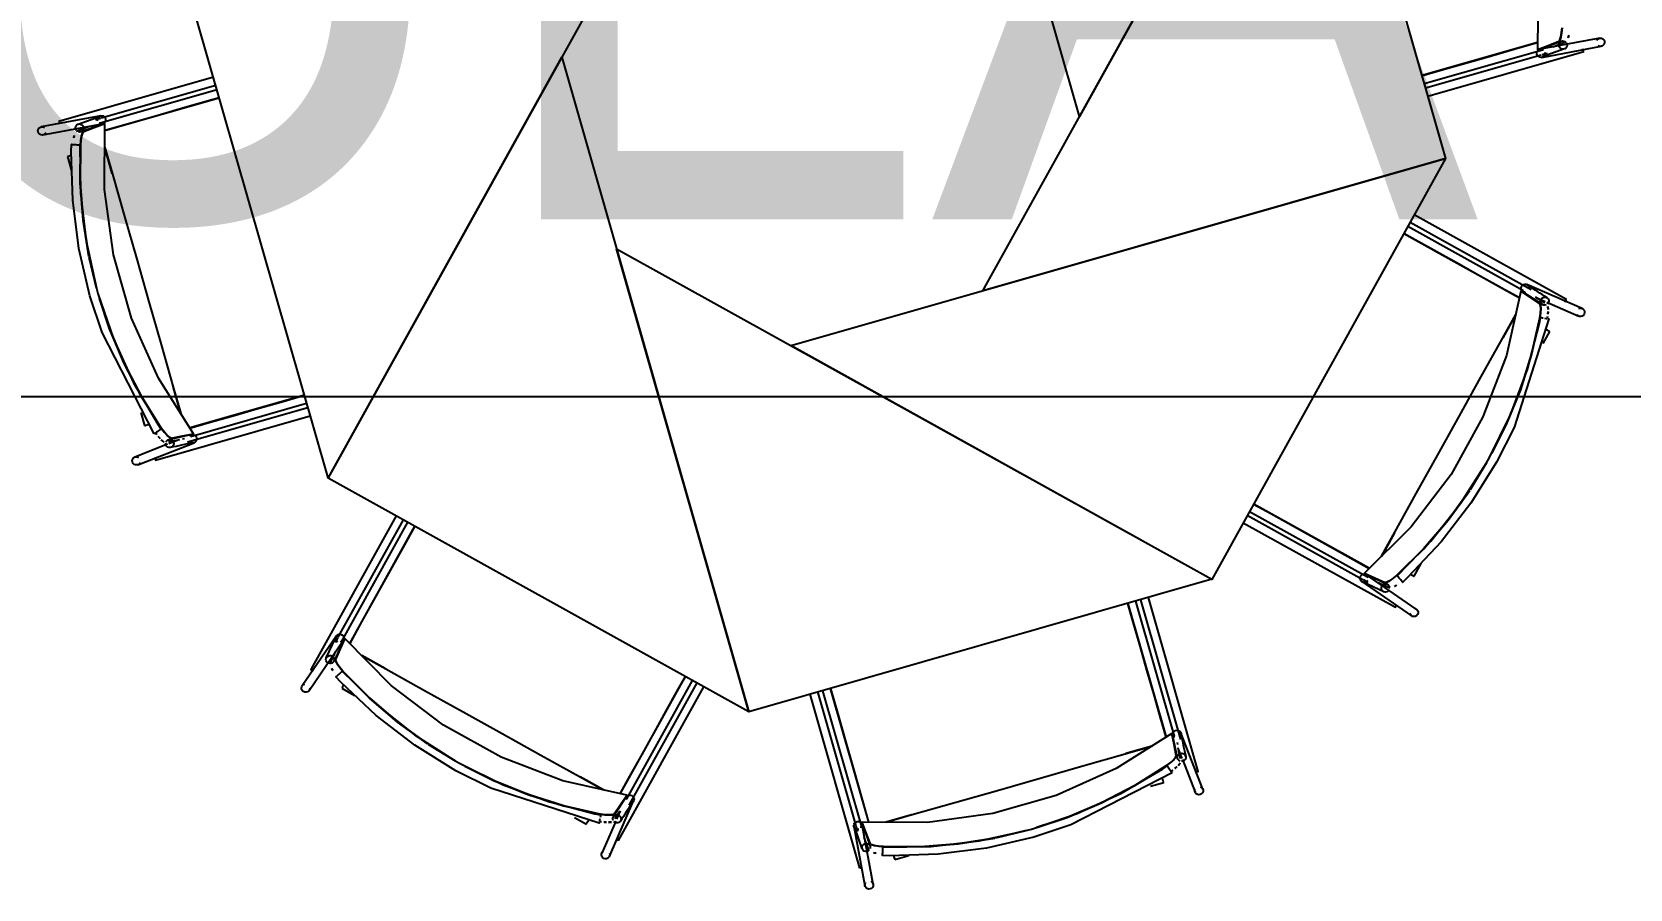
# Model space of a CAD drawing. Header units: metres. Extents: x 2.3 to 42.8, y 0.9 to 31.9.
# Drawn here: x 35.889 to 36.721, y 24.894 to 25.34 of the extents above; entities that cross this region are included whole.
import ezdxf

# ---------------------------------------------------------------- set-up
doc = ezdxf.new("R2010")
doc.units = ezdxf.units.M
for name, color, linetype in [('ARREDI', 9, 'Continuous'), ('PARETI_STRUTTURE', 7, 'Continuous'), ('PORTE_SCALE', 2, 'Continuous'), ('WAYFINDING_RIQUADRI', 7, 'Continuous'), ('WAYFINDING_TESTI', 7, 'Continuous')]:
    doc.layers.add(name, color=color, linetype=linetype)

msp = doc.modelspace()

# ---------------------------------------------------------------- linework, layer by layer
at = {"layer": 'ARREDI'}
for points in [[(36.33706, 25.63646), (36.55613, 25.51482), (36.43449, 25.29575)], [(36.55612, 25.51481), (36.62503, 25.2739), (36.38411, 25.20501)], [(36.04341, 25.10758), (35.97451, 25.3485), (36.21542, 25.41739)], [(36.26247, 24.98594), (36.0434, 25.10757), (36.16504, 25.32664)], [(36.62503, 25.2739), (36.50339, 25.05483), (36.28432, 25.17647)], [(36.50338, 25.05484), (36.26247, 24.98594), (36.19358, 25.22685)]]:
    msp.add_lwpolyline(points, close=True, dxfattribs=at)
for points in [[(36.64348, 25.48919), (36.64202, 25.49113), (36.64048, 25.49284), (36.63919, 25.49394), (36.63835, 25.49426), (36.63255, 25.49312), (36.62675, 25.49198), (36.64503, 25.46303), (36.65903, 25.43176), (36.66845, 25.3988), (36.67312, 25.36485), (36.67289, 25.33062), (36.67842, 25.33271), (36.68395, 25.33483)], [(36.68562, 25.34184), (36.6854, 25.33928), (36.685, 25.33706), (36.68448, 25.33549), (36.68394, 25.33481)], [(36.68395, 25.33483), (36.68449, 25.33554), (36.68501, 25.33715), (36.68541, 25.33941), (36.68562, 25.34184)], [(36.61271, 25.31695), (36.61658, 25.31805), (36.63123, 25.32224), (36.64594, 25.32645), (36.66063, 25.33066), (36.67292, 25.33416)], [(36.6878, 25.33449), (36.68227, 25.33237), (36.68093, 25.33185)], [(36.68488, 25.33115), (36.68436, 25.3317), (36.68404, 25.33239), (36.68399, 25.33313), (36.68418, 25.33385), (36.6846, 25.33445), (36.68461, 25.33445), (36.68521, 25.33485), (36.68535, 25.3349), (36.68592, 25.33503), (36.68665, 25.33493)], [(36.68784, 25.33406), (36.68815, 25.33337), (36.68822, 25.33263), (36.68802, 25.33191), (36.68759, 25.33131), (36.68755, 25.33127), (36.687, 25.33091), (36.68684, 25.33085), (36.68627, 25.33073), (36.68554, 25.33082), (36.68487, 25.33116)], [(36.68884, 25.33672), (36.68908, 25.33801)], [(36.68907, 25.33802), (36.68885, 25.33678)], [(36.70368, 25.33533), (36.70412, 25.33593), (36.70474, 25.33635), (36.70521, 25.3365), (36.70523, 25.3365), (36.70546, 25.33653), (36.70621, 25.33644), (36.70688, 25.33611)], [(36.70687, 25.33612), (36.70739, 25.33557), (36.70769, 25.33488), (36.70773, 25.33413), (36.70754, 25.33341), (36.70709, 25.33281), (36.70648, 25.33239), (36.70601, 25.33224), (36.706, 25.33224), (36.70575, 25.33221), (36.70501, 25.3323), (36.70434, 25.33263)], [(36.67339, 25.32687), (36.67288, 25.32742), (36.67257, 25.32811), (36.67251, 25.32886), (36.67272, 25.32958), (36.67317, 25.33018)], [(36.67289, 25.33062), (36.67589, 25.33035)], [(36.6759, 25.33035), (36.6729, 25.33063)], [(36.67674, 25.32913), (36.67679, 25.32838), (36.67658, 25.32766), (36.67614, 25.32705), (36.67553, 25.32663), (36.67506, 25.32649), (36.67504, 25.32649), (36.67481, 25.32646), (36.67406, 25.32655), (36.67339, 25.32688)], [(36.69664, 25.33029), (36.69646, 25.33093)], [(36.69686, 25.32952), (36.69678, 25.32979), (36.69664, 25.33029)], [(36.69687, 25.32948), (36.69687, 25.32946)], [(35.98682, 25.30545), (35.98362, 25.30453), (35.96896, 25.30033), (35.95425, 25.29613), (35.93955, 25.29193), (35.92728, 25.28842)], [(35.90331, 25.2931), (35.90331, 25.29312)], [(35.90332, 25.29306), (35.90341, 25.29279), (35.90355, 25.29229)], [(35.90355, 25.29229), (35.90373, 25.29165)], [(35.91234, 25.28852), (35.91204, 25.28921), (35.91197, 25.28995), (35.91216, 25.29067), (35.91259, 25.29127), (35.91264, 25.29131), (35.91319, 25.29167), (35.91334, 25.29173), (35.91391, 25.29185), (35.91465, 25.29176), (35.91532, 25.29142)], [(35.95671, 25.13339), (35.95817, 25.13145), (35.95971, 25.12974), (35.961, 25.12864), (35.96184, 25.12832), (35.96764, 25.12946), (35.97343, 25.1306), (35.95516, 25.15955), (35.94116, 25.19082), (35.93174, 25.22378), (35.92707, 25.25773), (35.92729, 25.29196), (35.92177, 25.28987), (35.91624, 25.28776)], [(35.92345, 25.29345), (35.9234, 25.2942), (35.9236, 25.29492), (35.92405, 25.29553), (35.92466, 25.29595), (35.92513, 25.29609), (35.92515, 25.29609), (35.92538, 25.29612), (35.92613, 25.29603), (35.9268, 25.2957)], [(35.92729, 25.29196), (35.92429, 25.29224)], [(35.92429, 25.29223), (35.92729, 25.29196)], [(35.9268, 25.29571), (35.92731, 25.29517), (35.92762, 25.29447), (35.92767, 25.29372), (35.92746, 25.293), (35.92702, 25.2924)], [(35.89331, 25.28647), (35.8928, 25.28701), (35.8925, 25.2877), (35.89245, 25.28845), (35.89265, 25.28917), (35.89309, 25.28977), (35.8937, 25.29019), (35.89418, 25.29034), (35.89419, 25.29034), (35.89444, 25.29037), (35.89518, 25.29028), (35.89584, 25.28995)], [(35.8965, 25.28725), (35.89607, 25.28665), (35.89545, 25.28623), (35.89498, 25.28608), (35.89496, 25.28608), (35.89473, 25.28605), (35.89398, 25.28614), (35.89331, 25.28647)], [(35.91134, 25.28586), (35.91111, 25.28457)], [(35.91112, 25.28456), (35.91134, 25.2858)], [(35.91239, 25.28809), (35.91791, 25.29021), (35.91926, 25.29073)], [(35.91531, 25.29143), (35.91583, 25.29088), (35.91615, 25.29019), (35.9162, 25.28945), (35.91601, 25.28873), (35.91559, 25.28813), (35.91558, 25.28813), (35.91498, 25.28773), (35.91484, 25.28768), (35.91427, 25.28755), (35.91353, 25.28765)], [(35.91456, 25.28074), (35.91479, 25.2833), (35.91519, 25.28552), (35.9157, 25.28709), (35.91624, 25.28777)], [(35.91624, 25.28775), (35.9157, 25.28705), (35.91518, 25.28543), (35.91478, 25.28317), (35.91457, 25.28074)], [(35.90786, 25.27485), (35.90788, 25.27487)], [(35.90996, 25.27545), (35.90925, 25.27524), (35.90861, 25.27506), (35.90815, 25.27494), (35.90789, 25.27487)], [(35.91015, 25.28119), (35.90991, 25.2812), (35.9099, 25.2812), (35.90994, 25.2812), (35.91022, 25.28119), (35.91072, 25.28115), (35.91139, 25.28112), (35.91214, 25.28108), (35.91287, 25.28104)], [(35.91287, 25.28103), (35.91351, 25.28099), (35.91396, 25.28098), (35.9142, 25.28096)], [(35.91896, 25.22285), (35.91595, 25.24184), (35.91446, 25.26127), (35.91456, 25.28074)], [(35.91456, 25.2806), (35.91447, 25.26117), (35.91596, 25.24176), (35.91897, 25.22282)], [(35.92721, 25.27953), (35.93116, 25.26575), (35.93748, 25.24363), (35.94383, 25.22143), (35.95019, 25.19921), (35.95653, 25.177), (35.96285, 25.15489), (35.9668, 25.14111)], [(35.93106, 25.26612), (35.92722, 25.27955)], [(36.66347, 25.20135), (36.65436, 25.20642), (36.64305, 25.21269), (36.63176, 25.21896), (36.62044, 25.22524), (36.60913, 25.23152), (36.60329, 25.23476)], [(35.92294, 25.20636), (35.91908, 25.22225)], [(35.9191, 25.2222), (35.92294, 25.20637)], [(36.66512, 25.20462), (36.6646, 25.20516), (36.66433, 25.20586), (36.66429, 25.20661), (36.66451, 25.20733), (36.66495, 25.20793), (36.66558, 25.20834)], [(36.66558, 25.20834), (36.6663, 25.20851), (36.66705, 25.20842), (36.66727, 25.20834), (36.66729, 25.20834), (36.6677, 25.20809), (36.66822, 25.20755), (36.66851, 25.20685), (36.66855, 25.2061)], [(35.9567, 25.13339), (35.94633, 25.14987), (35.93731, 25.16714), (35.92972, 25.18512), (35.92448, 25.20098)], [(35.92449, 25.20096), (35.92971, 25.18514), (35.93728, 25.16721), (35.94628, 25.14996), (35.95663, 25.13352)], [(36.6741, 25.19099), (36.67444, 25.19341), (36.67455, 25.1957), (36.67442, 25.1974), (36.67405, 25.1982), (36.66915, 25.20151), (36.66425, 25.2048), (36.65671, 25.17141), (36.64448, 25.1394), (36.62785, 25.10942), (36.60712, 25.08212), (36.58278, 25.05808), (36.58817, 25.05565), (36.59357, 25.05323)], [(36.66424, 25.2048), (36.66651, 25.20449)], [(36.67161, 25.20189), (36.67299, 25.20098), (36.67655, 25.19856)], [(36.6774, 25.19766), (36.67668, 25.19748), (36.67595, 25.19756), (36.67542, 25.19781), (36.67528, 25.1979), (36.67479, 25.19842), (36.67451, 25.19911), (36.67449, 25.19984), (36.67471, 25.20056), (36.67517, 25.20116), (36.67579, 25.20158)], [(36.6758, 25.20157), (36.67652, 25.20175), (36.67726, 25.20167), (36.67778, 25.20142), (36.67792, 25.20134), (36.67838, 25.20085), (36.67841, 25.20081), (36.67869, 25.20013), (36.67871, 25.19938), (36.67849, 25.19867), (36.67803, 25.19807)], [(36.68745, 25.19975), (36.6877, 25.20019), (36.68784, 25.20046)], [(36.68787, 25.2005), (36.68786, 25.20049)], [(36.59162, 25.06681), (36.59858, 25.07934), (36.60975, 25.09945), (36.62096, 25.11964), (36.63218, 25.13985), (36.64339, 25.16003), (36.65455, 25.18016), (36.66151, 25.19267)], [(36.66151, 25.19268), (36.65473, 25.18048)], [(36.67406, 25.19822), (36.67443, 25.19744), (36.67456, 25.19579), (36.67447, 25.19353), (36.67411, 25.191)], [(36.67825, 25.19686), (36.67839, 25.19518)], [(36.6784, 25.19525), (36.67826, 25.1969)], [(36.67833, 25.19403), (36.67827, 25.19288)], [(36.67829, 25.19299), (36.67835, 25.19426)], [(36.68713, 25.19916), (36.68745, 25.19975)], [(36.6961, 25.19176), (36.69538, 25.19158), (36.69463, 25.19168), (36.69441, 25.19176), (36.69439, 25.19176), (36.69398, 25.19201), (36.69346, 25.19255)], [(36.69443, 25.19573), (36.69515, 25.1959), (36.6959, 25.19581), (36.69612, 25.19573), (36.69614, 25.19573), (36.69656, 25.19548), (36.69707, 25.19494), (36.69736, 25.19425), (36.69739, 25.1935), (36.69718, 25.19277), (36.69672, 25.19218), (36.6961, 25.19176)], [(36.6741, 25.19099), (36.66978, 25.17201), (36.66395, 25.15341), (36.65662, 25.13534), (36.6491, 25.12042)], [(36.64911, 25.12044), (36.65659, 25.13531), (36.66393, 25.15334), (36.66976, 25.17189), (36.67408, 25.19085)], [(36.67451, 25.19112), (36.67474, 25.19108), (36.6752, 25.191), (36.67582, 25.19089)], [(36.67655, 25.19077), (36.67729, 25.19064), (36.67794, 25.19053)], [(36.67928, 25.18376), (36.67904, 25.18388), (36.67862, 25.18412), (36.67804, 25.18444), (36.6774, 25.1848)], [(36.67809, 25.1916), (36.67794, 25.19053)], [(36.67794, 25.19053), (36.6781, 25.1916)], [(36.67844, 25.19044), (36.67872, 25.1904), (36.67876, 25.19039), (36.67873, 25.19039)], [(35.9668, 25.14111), (35.96298, 25.15452)], [(35.97155, 25.13359), (35.98158, 25.13645), (35.994, 25.14), (36.00641, 25.14356), (36.01887, 25.14712), (36.03109, 25.15062)], [(35.94793, 25.13485), (35.94818, 25.13492), (35.94865, 25.13506), (35.94928, 25.13524), (35.95, 25.13545)], [(35.95298, 25.13053), (35.953, 25.13054)], [(35.95542, 25.13225), (35.95482, 25.13183), (35.95421, 25.1314), (35.95365, 25.13101), (35.95325, 25.13072), (35.95301, 25.13055)], [(35.95366, 25.13101), (35.95431, 25.13015)], [(35.95431, 25.13014), (35.95366, 25.131)], [(35.95602, 25.12808), (35.95509, 25.12911)], [(35.95515, 25.12902), (35.95601, 25.12808)], [(35.95651, 25.13301), (35.95631, 25.13287), (35.95594, 25.13261), (35.95542, 25.13225)], [(35.95792, 25.12632), (35.95664, 25.1274)], [(35.95667, 25.12735), (35.95794, 25.12629)], [(35.96184, 25.12831), (35.96104, 25.12862), (35.95976, 25.12967), (35.95824, 25.13135), (35.9567, 25.13339)], [(35.96299, 25.12472), (35.9626, 25.12408), (35.96202, 25.12362), (35.96147, 25.12341), (35.96132, 25.12338), (35.96065, 25.1234), (35.9606, 25.12341), (35.95992, 25.1237), (35.95938, 25.1242), (35.95903, 25.12487), (35.95893, 25.12562)], [(35.95908, 25.12635), (35.95947, 25.12698), (35.96006, 25.12744), (35.9606, 25.12765), (35.96075, 25.12768), (35.96147, 25.12765), (35.96215, 25.12737), (35.9627, 25.12686), (35.96304, 25.12619), (35.96314, 25.12544), (35.96299, 25.12472)], [(35.96617, 25.12744), (35.96454, 25.12713), (35.96032, 25.12631)], [(35.96867, 25.12794), (35.96772, 25.12776)], [(35.975, 25.12715), (35.97461, 25.12652), (35.97403, 25.12606), (35.9738, 25.12596), (35.97379, 25.12595), (35.97332, 25.12582), (35.97257, 25.12585), (35.97187, 25.12614), (35.97132, 25.12664)], [(35.97344, 25.1306), (35.97162, 25.12921)], [(35.97269, 25.13011), (35.97344, 25.13008), (35.97414, 25.1298), (35.97469, 25.1293), (35.97504, 25.12864), (35.97515, 25.12789), (35.975, 25.12715)], [(35.94568, 25.11567), (35.94529, 25.11503), (35.94471, 25.11457), (35.94449, 25.11448), (35.94447, 25.11446), (35.944, 25.11434), (35.94325, 25.11437), (35.94256, 25.11464), (35.942, 25.11516), (35.94165, 25.11582), (35.94154, 25.11656), (35.9417, 25.1173)], [(35.94169, 25.1173), (35.94208, 25.11794), (35.94266, 25.11839), (35.94289, 25.11849), (35.9429, 25.11851), (35.94337, 25.11863), (35.94412, 25.1186), (35.94482, 25.11832)], [(35.95327, 25.11841), (35.95345, 25.11777)], [(35.95346, 25.11776), (35.9536, 25.11726), (35.95368, 25.11698), (35.95369, 25.11693), (35.95369, 25.11694)], [(36.64638, 25.11553), (36.63787, 25.10157)], [(36.6379, 25.1016), (36.64637, 25.11552)], [(36.63753, 25.10105), (36.62623, 25.08549), (36.61355, 25.0707), (36.59971, 25.05701)], [(36.59982, 25.0571), (36.61362, 25.07078), (36.62628, 25.08555), (36.63755, 25.10108)], [(36.52512, 25.09398), (36.53407, 25.08902), (36.5474, 25.0816), (36.56077, 25.07418), (36.57413, 25.06677), (36.5853, 25.06056)], [(36.08857, 25.08249), (36.08314, 25.07272), (36.07574, 25.05938), (36.06831, 25.04601), (36.06089, 25.03265), (36.05468, 25.02148)], [(36.59838, 25.07901), (36.5916, 25.0668)], [(36.58048, 25.05507), (36.58049, 25.05582), (36.58077, 25.05652), (36.58127, 25.05709), (36.58192, 25.05745), (36.58266, 25.05757)], [(36.58444, 25.05431), (36.58394, 25.05374), (36.58329, 25.05337), (36.58255, 25.05325), (36.58181, 25.0534), (36.58138, 25.05362), (36.58137, 25.05364), (36.58117, 25.05379), (36.58072, 25.05436), (36.58048, 25.05507)], [(36.58471, 25.05575), (36.58278, 25.05807)], [(36.58278, 25.05807), (36.58471, 25.05575)], [(36.59605, 25.05027), (36.59064, 25.05267), (36.58933, 25.05327)], [(36.59163, 25.04998), (36.59164, 25.05073), (36.59192, 25.05144), (36.59239, 25.05201), (36.59304, 25.05237), (36.59377, 25.05249), (36.59447, 25.05236), (36.59461, 25.0523), (36.5951, 25.05198), (36.59556, 25.0514), (36.59579, 25.05069)], [(36.59971, 25.057), (36.59775, 25.05536), (36.59589, 25.05407), (36.59441, 25.05332), (36.59355, 25.05321)], [(36.59357, 25.05323), (36.59444, 25.05335), (36.59594, 25.05412), (36.59783, 25.05544), (36.59971, 25.05701)], [(36.59837, 25.05111), (36.59944, 25.05186)], [(36.59944, 25.05187), (36.59842, 25.05116)], [(36.6007, 25.0556), (36.60027, 25.05607), (36.59997, 25.05642), (36.59981, 25.05659)], [(36.60252, 25.05357), (36.60267, 25.0534), (36.60268, 25.05337), (36.60266, 25.05341), (36.60247, 25.05362), (36.60214, 25.054), (36.6017, 25.0545), (36.6012, 25.05505), (36.60071, 25.0556)], [(36.60671, 25.05749), (36.60736, 25.05713), (36.60793, 25.05681), (36.60836, 25.05657), (36.60858, 25.05644)], [(36.47959, 24.97276), (36.47673, 24.98279), (36.47317, 24.99521), (36.46962, 25.00762), (36.46606, 25.02008), (36.4625, 25.03251), (36.45969, 25.04233)], [(36.59551, 25.04923), (36.59502, 25.04866), (36.59438, 25.04828), (36.59366, 25.04817), (36.59359, 25.04817), (36.59294, 25.04831), (36.5928, 25.04837), (36.59232, 25.04869), (36.59186, 25.04927), (36.59162, 25.04998)], [(36.59892, 25.04031), (36.59891, 25.04029), (36.59894, 25.04035), (36.59909, 25.0406), (36.59934, 25.04104)], [(36.59934, 25.04105), (36.59966, 25.04163)], [(36.61069, 25.03793), (36.61067, 25.03718), (36.6104, 25.03649), (36.6099, 25.03592), (36.60924, 25.03554), (36.60851, 25.03543), (36.60777, 25.03557), (36.60734, 25.03581), (36.60733, 25.03581), (36.60713, 25.03596), (36.60667, 25.03654), (36.60644, 25.03725)], [(36.60861, 25.03975), (36.60935, 25.03961), (36.60978, 25.03938), (36.6098, 25.03938), (36.60999, 25.03922), (36.61045, 25.03864), (36.61068, 25.03793)], [(36.04844, 25.02233), (36.04787, 25.02283), (36.04751, 25.02349), (36.04738, 25.02422), (36.04753, 25.02496), (36.04776, 25.02539), (36.04777, 25.0254), (36.04792, 25.0256), (36.04849, 25.02606), (36.0492, 25.02629)], [(36.0492, 25.02629), (36.04995, 25.02628), (36.05065, 25.026), (36.05122, 25.0255), (36.05158, 25.02485), (36.0517, 25.02411)], [(36.0444, 25.01072), (36.0468, 25.01613), (36.0474, 25.01744)], [(36.18512, 24.93267), (36.18754, 24.93233), (36.18983, 24.93222), (36.19153, 24.93236), (36.19233, 24.93272), (36.19564, 24.93762), (36.19893, 24.94252), (36.16554, 24.95006), (36.13353, 24.96229), (36.10355, 24.97892), (36.07625, 24.99965), (36.05221, 25.02399), (36.04978, 25.01861), (36.04736, 25.0132)], [(36.04988, 25.02206), (36.0522, 25.02399)], [(36.0522, 25.02399), (36.04989, 25.02206)], [(36.04336, 25.01126), (36.04279, 25.01175), (36.04241, 25.01239), (36.0423, 25.01311), (36.0423, 25.01318), (36.04244, 25.01383), (36.0425, 25.01397), (36.04282, 25.01446), (36.0434, 25.01491), (36.04411, 25.01515)], [(36.04411, 25.01515), (36.04486, 25.01513), (36.04557, 25.01485), (36.04614, 25.01438), (36.0465, 25.01373), (36.04662, 25.01301), (36.04649, 25.0123), (36.04643, 25.01216), (36.04611, 25.01167), (36.04553, 25.01121), (36.04482, 25.01098)], [(36.05113, 25.00706), (36.04949, 25.00902), (36.0482, 25.01088), (36.04745, 25.01236), (36.04734, 25.01322)], [(36.04736, 25.0132), (36.04748, 25.01233), (36.04825, 25.01083), (36.04957, 25.00894), (36.05114, 25.00707)], [(36.07314, 25.00839), (36.06093, 25.01515)], [(36.06094, 25.01515), (36.07347, 25.00819), (36.09358, 24.99702), (36.11377, 24.98582), (36.13398, 24.97459), (36.15416, 24.96339), (36.17429, 24.95222), (36.1868, 24.94526)], [(36.03444, 25.00785), (36.03443, 25.00786), (36.03447, 25.00783), (36.03473, 25.00768), (36.03518, 25.00743)], [(36.03518, 25.00744), (36.03576, 25.00712)], [(36.04524, 25.0084), (36.04599, 25.00733)], [(36.046, 25.00733), (36.04529, 25.00835)], [(36.0477, 25.00425), (36.04753, 25.0041), (36.0475, 25.00409), (36.04755, 25.00412), (36.04775, 25.0043), (36.04813, 25.00463), (36.04863, 25.00507), (36.04918, 25.00557), (36.04973, 25.00606)], [(36.04973, 25.00607), (36.0502, 25.0065), (36.05055, 25.0068), (36.05072, 25.00696)], [(36.09518, 24.96924), (36.07963, 24.98054), (36.06484, 24.99322), (36.05114, 25.00707)], [(36.05123, 25.00695), (36.06491, 24.99315), (36.07968, 24.9805), (36.09521, 24.96922)], [(36.19564, 24.94359), (36.20055, 24.95242), (36.20682, 24.96371), (36.21309, 24.97501), (36.21937, 24.98633), (36.22564, 24.99763), (36.22937, 25.00433)], [(36.03206, 24.99608), (36.03131, 24.9961), (36.03062, 24.99638), (36.03005, 24.99688), (36.02967, 24.99753), (36.02956, 24.99826), (36.0297, 24.999), (36.02994, 24.99943), (36.02994, 24.99945), (36.03009, 24.99964), (36.03067, 25.0001), (36.03138, 25.00033)], [(36.03388, 24.99816), (36.03374, 24.99742), (36.03351, 24.99699), (36.03351, 24.99698), (36.03336, 24.99678), (36.03277, 24.99632), (36.03206, 24.99609)], [(36.05162, 25.00006), (36.05126, 24.99941), (36.05094, 24.99884), (36.0507, 24.99841), (36.05058, 24.99819)], [(36.30486, 24.99806), (36.30864, 24.98482), (36.31283, 24.97016), (36.31704, 24.95545), (36.32125, 24.94077), (36.32475, 24.92848)], [(36.48307, 24.9739), (36.4831, 24.97465), (36.48337, 24.97535), (36.48387, 24.9759), (36.48454, 24.97625), (36.48529, 24.97636), (36.48603, 24.97621)], [(36.48602, 24.97621), (36.48666, 24.97582), (36.48712, 24.97524), (36.48722, 24.97501), (36.48723, 24.975), (36.48735, 24.97453), (36.48733, 24.97378), (36.48704, 24.97308), (36.48654, 24.97253)], [(36.10966, 24.96039), (36.0957, 24.9689)], [(36.09573, 24.96887), (36.10965, 24.96039)], [(36.47978, 24.95792), (36.48173, 24.95938), (36.48343, 24.96092), (36.48453, 24.96221), (36.48485, 24.96305), (36.48371, 24.96885), (36.48257, 24.97464), (36.45363, 24.95636), (36.42235, 24.94236), (36.38939, 24.93295), (36.35545, 24.92828), (36.32121, 24.9285), (36.32331, 24.92298), (36.32542, 24.91745)], [(36.33365, 24.92842), (36.34742, 24.93237), (36.36955, 24.93869), (36.39174, 24.94503), (36.41397, 24.95139), (36.43617, 24.95774), (36.45829, 24.96406), (36.47206, 24.96801)], [(36.47207, 24.96801), (36.45865, 24.96419)], [(36.48257, 24.97464), (36.48396, 24.97283)], [(36.48524, 24.96988), (36.48542, 24.96893)], [(36.48573, 24.96738), (36.48605, 24.96576), (36.48687, 24.96153)], [(36.48487, 24.96305), (36.48456, 24.96225), (36.48351, 24.96098), (36.48183, 24.95945), (36.47978, 24.95791)], [(36.48683, 24.96029), (36.48619, 24.96068), (36.48573, 24.96127), (36.48553, 24.96181), (36.4855, 24.96196), (36.48553, 24.96268), (36.4858, 24.96336), (36.48632, 24.96391), (36.48698, 24.96425), (36.48773, 24.96435), (36.48846, 24.9642)], [(36.48686, 24.95913), (36.48578, 24.95785)], [(36.48583, 24.95788), (36.48688, 24.95915)], [(36.48846, 24.9642), (36.4891, 24.96381), (36.48956, 24.96322), (36.48977, 24.96268), (36.48979, 24.96253), (36.48978, 24.96186), (36.48977, 24.96181), (36.48947, 24.96113), (36.48897, 24.96058), (36.48831, 24.96024), (36.48756, 24.96014)], [(36.18512, 24.93267), (36.16614, 24.93699), (36.14754, 24.94282), (36.12947, 24.95015), (36.11455, 24.95767)], [(36.11457, 24.95766), (36.12944, 24.95018), (36.14747, 24.94285), (36.16602, 24.93701), (36.18498, 24.93269)], [(36.18681, 24.94526), (36.17461, 24.95204)], [(36.47978, 24.95791), (36.46331, 24.94754), (36.44603, 24.93852), (36.42806, 24.93093), (36.4122, 24.92569)], [(36.41222, 24.9257), (36.42804, 24.93092), (36.44597, 24.93849), (36.46322, 24.94749), (36.47966, 24.95784)], [(36.47832, 24.94914), (36.47825, 24.94939), (36.47812, 24.94986), (36.47794, 24.95049), (36.47773, 24.95121)], [(36.48017, 24.95772), (36.48031, 24.95752), (36.48057, 24.95715), (36.48093, 24.95662)], [(36.48093, 24.95663), (36.48135, 24.95603), (36.48178, 24.95542), (36.48217, 24.95486), (36.48246, 24.95446), (36.48263, 24.95422)], [(36.48303, 24.95552), (36.48217, 24.95487)], [(36.48217, 24.95487), (36.48303, 24.95552)], [(36.48265, 24.95419), (36.48263, 24.95421)], [(36.48509, 24.95723), (36.48407, 24.9563)], [(36.48415, 24.95636), (36.4851, 24.95722)], [(36.49477, 24.95448), (36.49541, 24.95466)], [(36.49541, 24.95466), (36.49591, 24.9548), (36.49619, 24.95489), (36.49625, 24.9549), (36.49623, 24.9549)], [(36.19893, 24.94253), (36.19862, 24.94026)], [(36.19875, 24.94165), (36.19929, 24.94215), (36.19999, 24.94245), (36.20074, 24.94249), (36.20146, 24.94226), (36.20206, 24.94182), (36.20247, 24.9412)], [(36.49588, 24.9429), (36.49524, 24.94329), (36.49478, 24.94387), (36.49469, 24.9441), (36.49467, 24.94411), (36.49455, 24.94458), (36.49457, 24.94533), (36.49474, 24.94572)], [(36.4975, 24.94689), (36.49814, 24.9465), (36.4986, 24.94592), (36.4987, 24.9457), (36.49871, 24.94568), (36.49884, 24.94521), (36.49881, 24.94446), (36.49853, 24.94377), (36.49802, 24.94321), (36.49735, 24.94286), (36.49662, 24.94275), (36.49588, 24.94291)], [(36.20247, 24.94119), (36.20265, 24.94047), (36.20255, 24.93972), (36.20247, 24.9395), (36.20247, 24.93949), (36.20222, 24.93907), (36.20168, 24.93856), (36.20099, 24.93826), (36.20024, 24.93822)], [(36.17789, 24.9275), (36.17801, 24.92773), (36.17825, 24.92815), (36.17857, 24.92873), (36.17893, 24.92937)], [(36.18457, 24.92833), (36.18453, 24.92806), (36.18452, 24.92802), (36.18452, 24.92803)], [(36.1849, 24.93022), (36.18477, 24.92949), (36.18466, 24.92883)], [(36.18573, 24.92868), (36.18466, 24.92883)], [(36.18466, 24.92883), (36.18573, 24.92868)], [(36.18526, 24.93226), (36.18521, 24.93204), (36.18513, 24.93158), (36.18502, 24.93095)], [(36.19235, 24.93271), (36.19156, 24.93235), (36.18992, 24.93221), (36.18766, 24.93231), (36.18513, 24.93267)], [(36.18816, 24.92844), (36.18701, 24.9285)], [(36.18712, 24.92848), (36.18839, 24.92843)], [(36.19099, 24.92852), (36.18931, 24.92838)], [(36.18938, 24.92837), (36.19102, 24.92851)], [(36.19179, 24.92937), (36.19161, 24.93009), (36.19169, 24.93083), (36.19194, 24.93135), (36.19203, 24.93149), (36.19255, 24.93198), (36.19324, 24.93226), (36.19399, 24.93228), (36.19469, 24.93206), (36.19529, 24.9316), (36.19571, 24.93098)], [(36.1957, 24.93097), (36.19588, 24.93025), (36.1958, 24.92952), (36.19555, 24.92899), (36.19547, 24.92885), (36.19498, 24.92839), (36.19494, 24.92836), (36.19426, 24.92809), (36.19351, 24.92806), (36.1928, 24.92828), (36.1922, 24.92874)], [(36.1951, 24.93379), (36.19269, 24.93022)], [(36.31973, 24.92466), (36.31898, 24.92461), (36.31825, 24.92482), (36.31764, 24.92526), (36.31723, 24.92587), (36.31709, 24.92634), (36.31709, 24.92636), (36.31706, 24.92659), (36.31714, 24.92734), (36.31748, 24.92801)], [(36.31747, 24.92801), (36.31801, 24.92852), (36.31871, 24.92883), (36.31946, 24.92887), (36.32018, 24.92867), (36.32078, 24.92823)], [(36.32122, 24.9285), (36.32094, 24.9255)], [(36.32094, 24.92549), (36.32122, 24.92849)], [(36.34705, 24.93227), (36.33362, 24.92843)], [(36.19329, 24.91964), (36.19388, 24.91932)], [(36.19388, 24.91932), (36.19432, 24.91907), (36.19459, 24.91893)], [(36.19463, 24.9189), (36.19462, 24.91891)], [(36.32175, 24.91652), (36.32229, 24.91704), (36.32299, 24.91736), (36.32372, 24.91741), (36.32444, 24.91722), (36.32504, 24.9168), (36.32504, 24.91679), (36.32544, 24.91619), (36.3255, 24.91605), (36.32563, 24.91548), (36.32553, 24.91474)], [(36.32509, 24.9136), (36.32296, 24.91912), (36.32245, 24.92047)], [(36.33243, 24.91577), (36.32988, 24.916), (36.32765, 24.9164), (36.32608, 24.91691), (36.3254, 24.91746)], [(36.32542, 24.91745), (36.32613, 24.9169), (36.32774, 24.91639), (36.33001, 24.91599), (36.33244, 24.91578)], [(36.39033, 24.92017), (36.37134, 24.91716), (36.35191, 24.91567), (36.33244, 24.91577)], [(36.33258, 24.91577), (36.35201, 24.91568), (36.37141, 24.91717), (36.39036, 24.92018)], [(36.40682, 24.92416), (36.39093, 24.92029)], [(36.39097, 24.92031), (36.40681, 24.92415)], [(36.18589, 24.91067), (36.18573, 24.91139), (36.18581, 24.91214), (36.18589, 24.91236), (36.18589, 24.91238), (36.18614, 24.91279), (36.18668, 24.91331)], [(36.18986, 24.91234), (36.19003, 24.91162), (36.18995, 24.91087), (36.18986, 24.91065), (36.18986, 24.91063), (36.18961, 24.91022), (36.18907, 24.9097), (36.18838, 24.90941), (36.18763, 24.90937), (36.1869, 24.90959), (36.18631, 24.91005), (36.18589, 24.91068)], [(36.32465, 24.91355), (36.32396, 24.91325), (36.32322, 24.91318), (36.3225, 24.91337), (36.3219, 24.9138), (36.32186, 24.91385), (36.3215, 24.9144), (36.32145, 24.91455), (36.32132, 24.91512), (36.32142, 24.91586), (36.32175, 24.91653)], [(36.32732, 24.91255), (36.32861, 24.91232)], [(36.32861, 24.91233), (36.32738, 24.91255)], [(36.33199, 24.91136), (36.33197, 24.91112), (36.33197, 24.91111), (36.33197, 24.91115), (36.33199, 24.91143), (36.33203, 24.91193), (36.33206, 24.91259), (36.3321, 24.91334), (36.33214, 24.91408)], [(36.33214, 24.91408), (36.33219, 24.91472), (36.3322, 24.91517), (36.33221, 24.91541)], [(36.33772, 24.91117), (36.33793, 24.91046), (36.33811, 24.90982), (36.33824, 24.90936), (36.33831, 24.9091)], [(36.33832, 24.90907), (36.33831, 24.9091)], [(36.32007, 24.90452), (36.32006, 24.90452)], [(36.32011, 24.90453), (36.32039, 24.90462), (36.32089, 24.90476)], [(36.32089, 24.90475), (36.32153, 24.90494)], [(36.32671, 24.89452), (36.32617, 24.89401), (36.32547, 24.89371), (36.32472, 24.89366), (36.324, 24.89386), (36.3234, 24.8943), (36.32299, 24.89491), (36.32284, 24.8954), (36.32281, 24.89565), (36.32289, 24.89639), (36.32322, 24.89705)], [(36.32593, 24.89771), (36.32653, 24.89728), (36.32694, 24.89666), (36.3271, 24.89619), (36.3271, 24.89617), (36.32712, 24.89594), (36.32704, 24.89519), (36.32671, 24.89452)]]:
    msp.add_lwpolyline(points, dxfattribs=at)
at = {"layer": 'PARETI_STRUTTURE'}
for points in [[(36.67292, 25.33419), (36.61271, 25.31697)], [(36.70521, 25.3365), (36.67426, 25.33075)], [(36.67432, 25.33097), (36.67445, 25.33101), (36.67457, 25.33105), (36.6747, 25.33111), (36.67482, 25.33115), (36.67494, 25.33119), (36.67506, 25.33123), (36.67519, 25.33127), (36.67531, 25.33132), (36.67544, 25.33137), (36.67556, 25.33141), (36.67569, 25.33146), (36.67581, 25.3315), (36.67594, 25.33154), (36.67606, 25.33158), (36.67617, 25.33164), (36.6763, 25.33168), (36.67642, 25.33172), (36.67655, 25.33176), (36.67667, 25.3318), (36.6768, 25.33186), (36.67692, 25.3319), (36.67705, 25.33194), (36.67717, 25.33198), (36.67728, 25.33202), (36.67741, 25.33207), (36.67753, 25.33212), (36.67766, 25.33216), (36.67778, 25.33221), (36.67791, 25.33225), (36.67803, 25.33229), (36.67816, 25.33234), (36.67828, 25.33239), (36.67839, 25.33243), (36.67852, 25.33247), (36.67864, 25.33251), (36.67877, 25.33255), (36.67889, 25.33261), (36.67902, 25.33265), (36.67914, 25.33269), (36.67927, 25.33273), (36.67939, 25.33277), (36.67952, 25.33282), (36.67963, 25.33287), (36.67975, 25.33291), (36.67988, 25.33296), (36.68, 25.333), (36.68013, 25.33304), (36.68025, 25.33309), (36.68038, 25.33314), (36.6805, 25.33318), (36.68063, 25.33322), (36.68074, 25.33326), (36.68087, 25.3333), (36.68099, 25.33336), (36.68112, 25.3334), (36.68124, 25.33344), (36.68137, 25.33348), (36.68149, 25.33352), (36.68162, 25.33357), (36.68174, 25.33362), (36.68185, 25.33366), (36.68198, 25.33371), (36.6821, 25.33375), (36.68223, 25.33379), (36.68235, 25.33384), (36.68248, 25.33389), (36.6826, 25.33393), (36.68273, 25.33397), (36.68285, 25.33401), (36.68298, 25.33405), (36.68309, 25.33411), (36.68321, 25.33415), (36.68334, 25.33419), (36.68346, 25.33423), (36.68359, 25.33427), (36.68371, 25.33433), (36.68384, 25.33437), (36.68396, 25.33441), (36.68409, 25.33446), (36.6842, 25.3345), (36.68432, 25.33454), (36.68445, 25.33459), (36.68457, 25.33464), (36.6847, 25.33468), (36.68482, 25.33472), (36.68495, 25.33476), (36.68507, 25.3348), (36.6852, 25.33486), (36.68532, 25.3349), (36.68535, 25.33491)], [(36.6139, 25.31281), (36.67538, 25.33039)], [(36.6748, 25.32765), (36.61457, 25.31043)], [(36.61577, 25.30627), (36.69688, 25.32946)], [(36.67784, 25.32852), (36.67502, 25.32772)], [(36.67505, 25.32649), (36.70601, 25.33224)], [(36.68685, 25.33085), (36.67578, 25.32689)], [(36.6831, 25.3326), (36.68408, 25.33288)], [(35.98376, 25.31613), (35.9033, 25.29311)], [(35.98563, 25.30958), (35.9248, 25.29218)], [(35.92539, 25.29493), (35.98495, 25.31196)], [(35.92727, 25.28839), (35.98683, 25.30542)], [(35.92514, 25.29609), (35.89418, 25.29034)], [(35.89497, 25.28608), (35.92593, 25.29183)], [(35.91334, 25.29173), (35.92441, 25.29569)], [(35.92586, 25.29161), (35.92574, 25.29157), (35.92561, 25.29153), (35.92549, 25.29147), (35.92536, 25.29143), (35.92525, 25.29139), (35.92513, 25.29135), (35.925, 25.29131), (35.92488, 25.29127), (35.92475, 25.29121), (35.92463, 25.29117), (35.9245, 25.29113), (35.92438, 25.29108), (35.92425, 25.29104), (35.92413, 25.291), (35.92402, 25.29095), (35.92389, 25.2909), (35.92377, 25.29086), (35.92364, 25.29082), (35.92352, 25.29078), (35.92339, 25.29072), (35.92327, 25.29068), (35.92314, 25.29064), (35.92302, 25.2906), (35.9229, 25.29056), (35.92278, 25.29052), (35.92265, 25.29046), (35.92253, 25.29042), (35.9224, 25.29038), (35.92228, 25.29033), (35.92215, 25.29029), (35.92203, 25.29024), (35.9219, 25.2902), (35.92179, 25.29015), (35.92167, 25.29011), (35.92154, 25.29007), (35.92142, 25.29003), (35.92129, 25.28997), (35.92117, 25.28993), (35.92104, 25.28989), (35.92092, 25.28985), (35.92079, 25.28981), (35.92067, 25.28977), (35.92056, 25.28971), (35.92043, 25.28967), (35.92031, 25.28963), (35.92018, 25.28958), (35.92006, 25.28954), (35.91993, 25.28949), (35.91981, 25.28945), (35.91968, 25.2894), (35.91956, 25.28936), (35.91945, 25.28932), (35.91932, 25.28928), (35.9192, 25.28922), (35.91907, 25.28918), (35.91895, 25.28914), (35.91882, 25.2891), (35.9187, 25.28906), (35.91857, 25.28902), (35.91845, 25.28896), (35.91833, 25.28892), (35.91821, 25.28888), (35.91808, 25.28883), (35.91796, 25.28879), (35.91783, 25.28874), (35.91771, 25.2887), (35.91758, 25.28865), (35.91746, 25.28861), (35.91733, 25.28857), (35.91721, 25.28853), (35.9171, 25.28847), (35.91697, 25.28843), (35.91685, 25.28839), (35.91672, 25.28835), (35.9166, 25.28831), (35.91647, 25.28825), (35.91635, 25.28821), (35.91622, 25.28817), (35.9161, 25.28813), (35.91599, 25.28808), (35.91586, 25.28804), (35.91574, 25.28799), (35.91561, 25.28795), (35.91549, 25.2879), (35.91536, 25.28786), (35.91524, 25.28782), (35.91511, 25.28778), (35.91499, 25.28772), (35.91486, 25.28768), (35.91483, 25.28767)], [(35.92235, 25.29406), (35.92517, 25.29486)], [(35.91709, 25.28998), (35.91611, 25.28971)], [(35.90786, 25.27485), (35.90995, 25.26751)], [(35.91952, 25.20246), (35.91379, 25.22708), (35.91054, 25.25217), (35.90979, 25.27743), (35.9099, 25.28119)], [(35.91422, 25.28096), (35.91461, 25.25585), (35.91751, 25.23093), (35.92291, 25.20643), (35.92369, 25.20365)], [(36.68787, 25.2005), (36.60868, 25.24448)], [(36.60328, 25.23474), (36.66346, 25.20132)], [(36.66565, 25.20506), (36.60539, 25.23852)], [(36.60658, 25.24069), (36.66954, 25.20573)], [(36.69613, 25.19573), (36.66729, 25.20834)], [(35.95298, 25.13053), (35.92586, 25.18325), (35.91952, 25.20246)], [(35.92369, 25.20365), (35.93179, 25.17993), (35.94222, 25.15712), (35.95488, 25.13551), (35.95652, 25.13302)], [(36.66555, 25.20437), (36.66653, 25.20394)], [(36.67541, 25.19781), (36.66556, 25.20414)], [(36.67235, 25.2014), (36.67678, 25.19947)], [(36.67464, 25.20007), (36.67299, 25.20099)], [(36.6777, 25.19906), (36.6944, 25.19175)], [(36.64777, 25.11797), (36.65883, 25.14047), (36.66756, 25.16397), (36.6739, 25.18821), (36.67449, 25.19114)], [(36.67876, 25.19039), (36.66066, 25.13393), (36.65155, 25.11587)], [(36.67584, 25.1775), (36.6793, 25.18374)], [(36.03109, 25.15064), (35.97153, 25.13362)], [(36.03296, 25.1441), (35.97036, 25.1262)], [(35.97202, 25.12925), (36.03228, 25.14649)], [(35.94594, 25.1417), (35.94789, 25.13484)], [(35.95369, 25.11693), (36.03415, 25.13993)], [(35.95987, 25.12515), (35.9429, 25.11849)], [(35.94448, 25.11447), (35.9738, 25.12595)], [(35.9653, 25.12727), (35.96059, 25.12543)], [(35.9606, 25.12765), (35.97204, 25.13014)], [(35.96274, 25.1266), (35.96455, 25.12711)], [(35.97221, 25.12998), (35.97121, 25.1296)], [(36.5998, 25.05661), (36.61729, 25.07465), (36.63284, 25.09432), (36.64635, 25.11545), (36.64777, 25.11797)], [(36.65156, 25.11587), (36.6382, 25.0944), (36.62277, 25.07437), (36.60543, 25.05598), (36.60268, 25.05338)], [(36.58532, 25.06058), (36.52514, 25.094)], [(36.07886, 25.08789), (36.03443, 25.00786)], [(36.04876, 25.02475), (36.08265, 25.08578)], [(36.08481, 25.08458), (36.05028, 25.02239)], [(36.51973, 25.08426), (36.59892, 25.04029)], [(36.58202, 25.05463), (36.52183, 25.08805)], [(36.52303, 25.09021), (36.58438, 25.05614)], [(36.05471, 25.02145), (36.0886, 25.08248)], [(36.60862, 25.05643), (36.61232, 25.06311)], [(36.58138, 25.05363), (36.60734, 25.03581)], [(36.5928, 25.04837), (36.58218, 25.05339)], [(36.58479, 25.0531), (36.58222, 25.05453)], [(36.60979, 25.03938), (36.58383, 25.0572)], [(36.58403, 25.05731), (36.58416, 25.05725), (36.58427, 25.0572), (36.58439, 25.05714), (36.5845, 25.05709), (36.58463, 25.05703), (36.58474, 25.05697), (36.58487, 25.05692), (36.58498, 25.05686), (36.5851, 25.05681), (36.58521, 25.05675), (36.58534, 25.0567), (36.58545, 25.05664), (36.58557, 25.05657), (36.5857, 25.05652), (36.58581, 25.05646), (36.58594, 25.0564), (36.58605, 25.05635), (36.58617, 25.05629), (36.58628, 25.05624), (36.58641, 25.05618), (36.58652, 25.05613), (36.58664, 25.05607), (36.58675, 25.05602), (36.58688, 25.05596), (36.58699, 25.0559), (36.58712, 25.05585), (36.58723, 25.05579), (36.58735, 25.05574), (36.58748, 25.05568), (36.58759, 25.05563), (36.58771, 25.05557), (36.58782, 25.05552), (36.58795, 25.05546), (36.58806, 25.0554), (36.58819, 25.05535), (36.5883, 25.05529), (36.58842, 25.05522), (36.58853, 25.05517), (36.58866, 25.05511), (36.58877, 25.05506), (36.58889, 25.055), (36.58902, 25.05495), (36.58913, 25.05489), (36.58925, 25.05484), (36.58937, 25.05478), (36.58949, 25.05472), (36.5896, 25.05467), (36.58973, 25.05461), (36.58984, 25.05456), (36.58996, 25.0545), (36.59007, 25.05445), (36.5902, 25.05439), (36.59031, 25.05434), (36.59044, 25.05428), (36.59055, 25.05422), (36.59067, 25.05417), (36.5908, 25.05411), (36.59091, 25.05406), (36.59103, 25.054), (36.59114, 25.05395), (36.59127, 25.05388), (36.59138, 25.05382), (36.5915, 25.05377), (36.59162, 25.05371), (36.59174, 25.05365), (36.59185, 25.0536), (36.59198, 25.05354), (36.59209, 25.05349), (36.59221, 25.05343), (36.59234, 25.05338), (36.59245, 25.05332), (36.59257, 25.05327), (36.59269, 25.05321), (36.59281, 25.05315), (36.59292, 25.0531), (36.59305, 25.05304), (36.59316, 25.05299), (36.59328, 25.05293), (36.59339, 25.05288), (36.59352, 25.05282), (36.59363, 25.05277), (36.59375, 25.05271), (36.59387, 25.05265), (36.59399, 25.0526), (36.59412, 25.05253), (36.59423, 25.05247), (36.59435, 25.05242), (36.59446, 25.05236), (36.59459, 25.05231), (36.59462, 25.05229)], [(36.59064, 25.05267), (36.59228, 25.05175)], [(36.45966, 25.04233), (36.47956, 24.97275)], [(36.48393, 24.97323), (36.46383, 25.04352)], [(36.4662, 25.0442), (36.48698, 24.97156)], [(36.49624, 24.9549), (36.47037, 25.04539)], [(36.04776, 25.02539), (36.02994, 24.99944)], [(36.03351, 24.99698), (36.05134, 25.02295)], [(36.0425, 25.01397), (36.04752, 25.02459)], [(36.05144, 25.02274), (36.05138, 25.02261), (36.05133, 25.0225), (36.05127, 25.02238), (36.05122, 25.02227), (36.05116, 25.02214), (36.0511, 25.02203), (36.05105, 25.02191), (36.05099, 25.0218), (36.05094, 25.02167), (36.05088, 25.02156), (36.05083, 25.02143), (36.05077, 25.02132), (36.05072, 25.0212), (36.05065, 25.02107), (36.05059, 25.02096), (36.05054, 25.02084), (36.05048, 25.02073), (36.05042, 25.0206), (36.05037, 25.02049), (36.05031, 25.02036), (36.05026, 25.02025), (36.0502, 25.02013), (36.05015, 25.02002), (36.05009, 25.01989), (36.05004, 25.01978), (36.04998, 25.01966), (36.04992, 25.01955), (36.04987, 25.01942), (36.04981, 25.0193), (36.04976, 25.01918), (36.0497, 25.01906), (36.04965, 25.01895), (36.04959, 25.01882), (36.04954, 25.01871), (36.04948, 25.01859), (36.04942, 25.01848), (36.04937, 25.01835), (36.0493, 25.01824), (36.04924, 25.01811), (36.04919, 25.018), (36.04913, 25.01788), (36.04908, 25.01775), (36.04902, 25.01764), (36.04897, 25.01752), (36.04891, 25.01741), (36.04885, 25.01728), (36.0488, 25.01717), (36.04874, 25.01705), (36.04869, 25.01693), (36.04863, 25.01681), (36.04858, 25.0167), (36.04852, 25.01657), (36.04847, 25.01646), (36.04841, 25.01634), (36.04835, 25.01623), (36.0483, 25.0161), (36.04824, 25.01598), (36.04819, 25.01586), (36.04813, 25.01574), (36.04808, 25.01563), (36.04801, 25.0155), (36.04795, 25.01539), (36.0479, 25.01527), (36.04784, 25.01516), (36.04779, 25.01503), (36.04773, 25.01492), (36.04767, 25.0148), (36.04762, 25.01468), (36.04756, 25.01456), (36.04751, 25.01443), (36.04745, 25.01432), (36.0474, 25.0142), (36.04734, 25.01409), (36.04729, 25.01396), (36.04723, 25.01385), (36.04717, 25.01373), (36.04712, 25.01361), (36.04706, 25.01349), (36.04701, 25.01338), (36.04695, 25.01325), (36.0469, 25.01314), (36.04684, 25.01302), (36.04679, 25.01291), (36.04673, 25.01278), (36.04666, 25.01266), (36.0466, 25.01255), (36.04655, 25.01242), (36.04649, 25.01231), (36.04644, 25.01218), (36.04642, 25.01216)], [(36.04723, 25.02199), (36.04866, 25.02455)], [(36.0468, 25.01613), (36.04588, 25.01449)], [(36.11, 24.95521), (36.08853, 24.96858), (36.0685, 24.98401), (36.05011, 25.00134), (36.04751, 25.00409)], [(36.05074, 25.00697), (36.06878, 24.98949), (36.08845, 24.97393), (36.10959, 24.96042), (36.1121, 24.959)], [(36.22934, 25.00434), (36.19564, 24.94365)], [(36.19888, 24.94057), (36.23312, 25.00223)], [(36.23528, 25.00103), (36.19987, 24.93723)], [(36.05056, 24.99816), (36.05724, 24.99445)], [(36.19463, 24.9189), (36.23906, 24.99893)], [(36.29418, 24.99501), (36.32006, 24.90452)], [(36.31825, 24.9266), (36.29847, 24.99578)], [(36.30072, 24.99688), (36.32099, 24.926)], [(36.32479, 24.92848), (36.30488, 24.99806)], [(36.48553, 24.96181), (36.48304, 24.97325)], [(36.48319, 24.97342), (36.48358, 24.97242)], [(36.49871, 24.94569), (36.48722, 24.97501)], [(36.1121, 24.959), (36.1346, 24.94794), (36.1581, 24.93921), (36.18234, 24.93288), (36.18525, 24.93228)], [(36.4859, 24.96651), (36.48779, 24.96167)], [(36.48658, 24.96395), (36.48606, 24.96576)], [(36.48803, 24.96108), (36.49468, 24.94411)], [(36.18452, 24.92801), (36.12806, 24.94611), (36.11, 24.95522)], [(36.40953, 24.9249), (36.43325, 24.933), (36.45606, 24.94343), (36.47767, 24.95609), (36.48015, 24.95773)], [(36.48265, 24.95419), (36.42992, 24.92707), (36.41072, 24.92073)], [(36.47148, 24.94714), (36.47834, 24.9491)], [(36.18986, 24.91064), (36.20247, 24.93949)], [(36.19194, 24.93136), (36.19827, 24.94121)], [(36.19553, 24.93442), (36.19357, 24.92995)], [(36.1985, 24.94122), (36.19807, 24.94024)], [(36.17164, 24.93093), (36.17787, 24.92747)], [(36.19319, 24.92907), (36.18589, 24.91238)], [(36.1942, 24.93213), (36.19512, 24.93379)], [(36.31709, 24.92635), (36.32284, 24.89539)], [(36.32144, 24.91455), (36.31749, 24.92562)], [(36.31912, 24.92356), (36.31831, 24.92638)], [(36.3271, 24.89618), (36.32134, 24.92714)], [(36.32156, 24.92707), (36.3216, 24.92695), (36.32165, 24.92682), (36.3217, 24.9267), (36.32174, 24.92657), (36.32179, 24.92646), (36.32183, 24.92634), (36.32187, 24.92621), (36.32191, 24.92609), (36.32197, 24.92596), (36.32201, 24.92584), (36.32205, 24.92571), (36.32209, 24.92559), (36.32213, 24.92546), (36.32217, 24.92534), (36.32223, 24.92523), (36.32227, 24.9251), (36.32231, 24.92498), (36.32235, 24.92485), (36.3224, 24.92473), (36.32245, 24.9246), (36.32249, 24.92448), (36.32254, 24.92435), (36.32258, 24.92423), (36.32262, 24.92411), (36.32266, 24.92399), (36.32272, 24.92386), (36.32276, 24.92374), (36.3228, 24.92361), (36.32284, 24.92349), (36.32288, 24.92336), (36.32294, 24.92324), (36.32298, 24.92311), (36.32302, 24.923), (36.32306, 24.92288), (36.3231, 24.92275), (36.32315, 24.92263), (36.3232, 24.9225), (36.32324, 24.92238), (36.32329, 24.92225), (36.32333, 24.92213), (36.32337, 24.922), (36.32341, 24.92188), (36.32347, 24.92177), (36.32351, 24.92164), (36.32355, 24.92152), (36.32359, 24.92139), (36.32363, 24.92127), (36.32369, 24.92114), (36.32373, 24.92102), (36.32377, 24.92089), (36.32381, 24.92077), (36.32385, 24.92066), (36.3239, 24.92053), (36.32395, 24.92041), (36.32399, 24.92028), (36.32404, 24.92016), (36.32408, 24.92003), (36.32412, 24.91991), (36.32416, 24.91978), (36.32422, 24.91966), (36.32426, 24.91955), (36.3243, 24.91942), (36.32434, 24.9193), (36.32438, 24.91917), (36.32444, 24.91905), (36.32448, 24.91892), (36.32452, 24.9188), (36.32456, 24.91867), (36.3246, 24.91855), (36.32465, 24.91843), (36.3247, 24.91831), (36.32474, 24.91818), (36.32479, 24.91806), (36.32483, 24.91793), (36.32487, 24.91781), (36.32492, 24.91768), (36.32497, 24.91756), (36.32501, 24.91743), (36.32505, 24.91731), (36.32509, 24.9172), (36.32513, 24.91707), (36.32519, 24.91695), (36.32523, 24.91682), (36.32527, 24.9167), (36.32531, 24.91657), (36.32535, 24.91645), (36.3254, 24.91632), (36.32545, 24.9162), (36.32549, 24.91607), (36.32551, 24.91605)], [(36.32319, 24.9183), (36.32347, 24.91732)], [(36.41072, 24.92073), (36.38609, 24.915), (36.36101, 24.91175), (36.33575, 24.911), (36.33198, 24.91111)], [(36.33222, 24.91543), (36.35733, 24.91582), (36.38225, 24.91872), (36.40675, 24.92412), (36.40952, 24.9249)], [(36.33832, 24.90907), (36.34567, 24.91117)]]:
    msp.add_lwpolyline(points, dxfattribs=at)
at = {"layer": 'PORTE_SCALE'}
for centre, radius, start, end in [((30.97567, 16.34787), 10.53089, 57.216522, 57.280495), ((37.00557, 20.34822), 4.88801, 102.1958, 102.33375), ((39.87054, 25.70454), 3.4612, 192.18186, 192.37645), ((38.67251, 23.34266), 2.94138, 147.13399, 147.36303)]:
    msp.add_arc(centre, radius, start, end, dxfattribs=at)
at = {"layer": 'WAYFINDING_RIQUADRI'}
msp.add_lwpolyline([(35.7, 25.15), (37.3, 25.15), (37.3, 25.65), (35.7, 25.65)], close=True, dxfattribs=at)

# ---------------------------------------------------------------- texts
at = {"layer": 'WAYFINDING_TESTI', "insert": (36.5, 25.4), "char_height": 0.32, "attachment_point": 5}
msp.add_mtext('AULA 014', dxfattribs=at)

doc.saveas('drawing.dxf')
